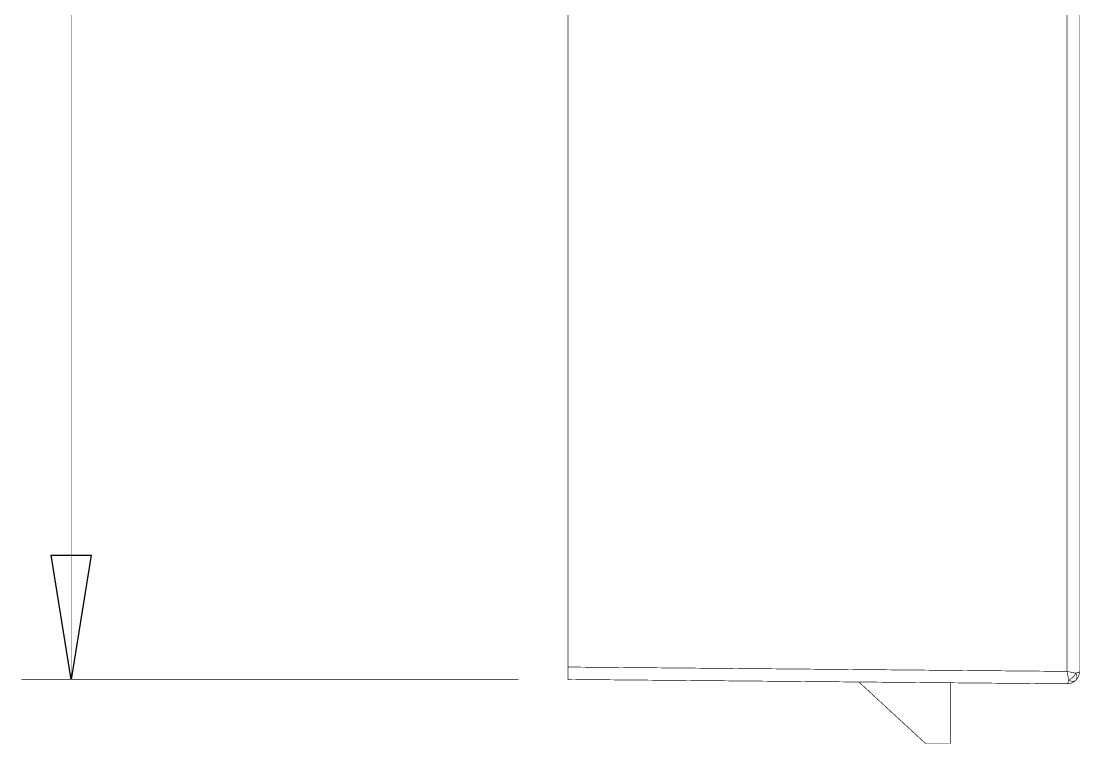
# Model space of a CAD drawing. Header units: inches. Extents: x 0 to 35.2, y -0.7 to 15.9.
# Drawn here: x 27.16 to 27.999, y 2.414 to 2.987 of the extents above; entities that cross this region are included whole.
import ezdxf

# ---------------------------------------------------------------- set-up
doc = ezdxf.new("R2010")
doc.units = ezdxf.units.IN
doc.header["$MEASUREMENT"] = 0
doc.layers.add('Board Outline', color=216, linetype='Continuous')
doc.layers.add('Dimensions', color=6, linetype='Continuous')

msp = doc.modelspace()

# ---------------------------------------------------------------- linework, layer by layer
at = {"layer": 'Board Outline'}
for p, q in [((27.19956, 2.46488), (27.18381, 2.56331)), ((27.18381, 2.56331), (27.21531, 2.56331)), ((27.21531, 2.56331), (27.19956, 2.46488))]:
    msp.add_line(p, q, dxfattribs=at)
for points in [[(27.19956, 2.46488, 0.0005, 0.0005, 0), (27.19956, 5.88694, 0.0005, 0.0005, 0)], [(27.16019, 2.46488, 0.0005, 0.0005, 0), (27.55389, 2.46488, 0.0005, 0.0005, 0)]]:
    msp.add_lwpolyline(points, format="xyseb", dxfattribs=at)
for points in [[(27.16007, 2.46488, 0.00025, 0.00025, 1), (27.16032, 2.46488, 0.00025, 0.00025, 1)], [(27.19944, 2.46488, 0.00025, 0.00025, 1), (27.19969, 2.46488, 0.00025, 0.00025, 1)], [(27.55377, 2.46488, 0.00025, 0.00025, 1), (27.55402, 2.46488, 0.00025, 0.00025, 1)]]:
    msp.add_lwpolyline(points, format="xyseb", close=True, dxfattribs=at)
at = {"layer": 'Dimensions'}
for points in [[(27.59326, 2.47472, 0.0005, 0.0005, 0), (27.59326, 5.8771, 0.0005, 0.0005, 0)], [(27.98885, 2.47127, 0.0005, 0.0005, 0), (27.98885, 3.43402, 0.0005, 0.0005, 0)], [(27.99878, 2.47127, 0.0005, 0.0005, 0), (27.99878, 3.43855, 0.0005, 0.0005, 0)], [(27.59326, 2.46488, 0.0005, 0.0005, 0), (27.59326, 2.47472, 0.0005, 0.0005, 0)], [(27.59326, 2.47472, 0.0005, 0.0005, 0), (27.98885, 2.47127, 0.0005, 0.0005, 0)], [(27.98885, 2.47127, 0.0005, 0.0005, 0), (27.98972, 2.4668, 0.0005, 0.0005, 0)], [(27.98885, 2.47127, 0.0005, 0.0005, 0), (27.99039, 2.47096, 0.0005, 0.0005, 0)], [(27.98972, 2.4668, 0.0005, 0.0005, 0), (27.98998, 2.46548, 0.0005, 0.0005, 0)], [(27.99402, 2.46725, 0.0005, 0.0005, -0.091556), (27.99022, 2.4643, 0.0005, 0.0005, 0)], [(27.99039, 2.47096, 0.0005, 0.0005, 0), (27.99332, 2.47037, 0.0005, 0.0005, 0)], [(27.99332, 2.47037, 0.0005, 0.0005, 0), (27.99583, 2.46987, 0.0005, 0.0005, 0)], [(27.99583, 2.46987, 0.0005, 0.0005, -0.063857), (27.99402, 2.46725, 0.0005, 0.0005, 0)], [(27.99878, 2.47127, 0.0005, 0.0005, -0.198614), (27.99583, 2.46425, 0.0005, 0.0005, 0)], [(27.99685, 2.4701, 0.0005, 0.0005, -0.018119), (27.99583, 2.46987, 0.0005, 0.0005, 0)], [(27.99583, 2.46987, 0.0005, 0.0005, -0.087751), (27.99665, 2.46723, 0.0005, 0.0005, 0)], [(27.99665, 2.46723, 0.0005, 0.0005, -0.058061), (27.99665, 2.46605, 0.0005, 0.0005, 0)], [(27.99767, 2.47037, 0.0005, 0.0005, -0.025843), (27.99685, 2.47011, 0.0005, 0.0005, 0)], [(27.99828, 2.47066, 0.0005, 0.0005, -0.042407), (27.99767, 2.47037, 0.0005, 0.0005, 0)], [(27.99878, 2.47127, 0.0005, 0.0005, -0.254871), (27.99828, 2.47066, 0.0005, 0.0005, 0)], [(27.59326, 2.46488, 0.0005, 0.0005, 0), (27.98885, 2.46143, 0.0005, 0.0005, 0)], [(27.82389, 2.46287, 0.0005, 0.0005, 0), (27.87673, 2.4141, 0.0005, 0.0005, 0)], [(27.89641, 2.4141, 0.0005, 0.0005, 0), (27.89641, 2.46224, 0.0005, 0.0005, 0)], [(27.99583, 2.46425, 0.0005, 0.0005, -0.196428), (27.98885, 2.46143, 0.0005, 0.0005, 0)], [(27.98915, 2.46155, 0.0005, 0.0005, -0.179084), (27.98885, 2.46143, 0.0005, 0.0005, 0)], [(27.98944, 2.46192, 0.0005, 0.0005, -0.082957), (27.98915, 2.46155, 0.0005, 0.0005, 0)], [(27.98972, 2.4625, 0.0005, 0.0005, -0.041723), (27.98944, 2.46192, 0.0005, 0.0005, 0)], [(27.99022, 2.4643, 0.0005, 0.0005, -0.04196), (27.98972, 2.4625, 0.0005, 0.0005, 0)], [(27.98998, 2.46548, 0.0005, 0.0005, 0), (27.99022, 2.4643, 0.0005, 0.0005, 0)], [(27.99402, 2.46343, 0.0005, 0.0005, -0.149148), (27.99022, 2.4643, 0.0005, 0.0005, 0)], [(27.99502, 2.46371, 0.0005, 0.0005, -0.088989), (27.99402, 2.46343, 0.0005, 0.0005, 0)], [(27.99583, 2.46425, 0.0005, 0.0005, -0.049056), (27.99502, 2.46371, 0.0005, 0.0005, 0)], [(27.99638, 2.46505, 0.0005, 0.0005, -0.09411), (27.99583, 2.46425, 0.0005, 0.0005, 0)], [(27.99665, 2.46605, 0.0005, 0.0005, -0.074895), (27.99638, 2.46505, 0.0005, 0.0005, 0)], [(27.87673, 2.4141, 0.0005, 0.0005, 0), (27.89641, 2.4141, 0.0005, 0.0005, 0)]]:
    msp.add_lwpolyline(points, format="xyseb", dxfattribs=at)
for points in [[(27.59314, 2.47472, 0.00025, 0.00025, 1), (27.59339, 2.47472, 0.00025, 0.00025, 1)], [(27.59314, 2.47472, 0.00025, 0.00025, 1), (27.59339, 2.47472, 0.00025, 0.00025, 1)], [(27.59314, 2.47472, 0.00025, 0.00025, 1), (27.59339, 2.47472, 0.00025, 0.00025, 1)], [(27.98872, 2.47127, 0.00025, 0.00025, 1), (27.98897, 2.47127, 0.00025, 0.00025, 1)], [(27.98872, 2.47127, 0.00025, 0.00025, 1), (27.98897, 2.47127, 0.00025, 0.00025, 1)], [(27.98872, 2.47127, 0.00025, 0.00025, 1), (27.98897, 2.47127, 0.00025, 0.00025, 1)], [(27.98872, 2.47127, 0.00025, 0.00025, 1), (27.98897, 2.47127, 0.00025, 0.00025, 1)], [(27.98959, 2.4668, 0.00025, 0.00025, 1), (27.98984, 2.4668, 0.00025, 0.00025, 1)], [(27.98959, 2.4668, 0.00025, 0.00025, 1), (27.98984, 2.4668, 0.00025, 0.00025, 1)], [(27.99026, 2.47096, 0.00025, 0.00025, 1), (27.99051, 2.47096, 0.00025, 0.00025, 1)], [(27.99026, 2.47096, 0.00025, 0.00025, 1), (27.99051, 2.47096, 0.00025, 0.00025, 1)], [(27.9932, 2.47037, 0.00025, 0.00025, 1), (27.99345, 2.47037, 0.00025, 0.00025, 1)], [(27.9932, 2.47037, 0.00025, 0.00025, 1), (27.99345, 2.47037, 0.00025, 0.00025, 1)], [(27.99389, 2.46725, 0.00025, 0.00025, 1), (27.99414, 2.46725, 0.00025, 0.00025, 1)], [(27.99389, 2.46725, 0.00025, 0.00025, 1), (27.99414, 2.46725, 0.00025, 0.00025, 1)], [(27.99571, 2.46987, 0.00025, 0.00025, 1), (27.99596, 2.46987, 0.00025, 0.00025, 1)], [(27.99571, 2.46987, 0.00025, 0.00025, 1), (27.99596, 2.46987, 0.00025, 0.00025, 1)], [(27.99571, 2.46987, 0.00025, 0.00025, 1), (27.99596, 2.46987, 0.00025, 0.00025, 1)], [(27.99571, 2.46987, 0.00025, 0.00025, 1), (27.99596, 2.46987, 0.00025, 0.00025, 1)], [(27.99652, 2.46723, 0.00025, 0.00025, 1), (27.99677, 2.46723, 0.00025, 0.00025, 1)], [(27.99652, 2.46723, 0.00025, 0.00025, 1), (27.99677, 2.46723, 0.00025, 0.00025, 1)], [(27.99673, 2.47011, 0.00025, 0.00025, 1), (27.99698, 2.47011, 0.00025, 0.00025, 1)], [(27.99673, 2.4701, 0.00025, 0.00025, 1), (27.99698, 2.4701, 0.00025, 0.00025, 1)], [(27.99755, 2.47037, 0.00025, 0.00025, 1), (27.9978, 2.47037, 0.00025, 0.00025, 1)], [(27.99755, 2.47037, 0.00025, 0.00025, 1), (27.9978, 2.47037, 0.00025, 0.00025, 1)], [(27.99815, 2.47066, 0.00025, 0.00025, 1), (27.9984, 2.47066, 0.00025, 0.00025, 1)], [(27.99815, 2.47066, 0.00025, 0.00025, 1), (27.9984, 2.47066, 0.00025, 0.00025, 1)], [(27.99865, 2.47127, 0.00025, 0.00025, 1), (27.9989, 2.47127, 0.00025, 0.00025, 1)], [(27.99865, 2.47127, 0.00025, 0.00025, 1), (27.9989, 2.47127, 0.00025, 0.00025, 1)], [(27.99865, 2.47127, 0.00025, 0.00025, 1), (27.9989, 2.47127, 0.00025, 0.00025, 1)], [(27.59314, 2.46488, 0.00025, 0.00025, 1), (27.59339, 2.46488, 0.00025, 0.00025, 1)], [(27.59314, 2.46488, 0.00025, 0.00025, 1), (27.59339, 2.46488, 0.00025, 0.00025, 1)], [(27.82377, 2.46287, 0.00025, 0.00025, 1), (27.82402, 2.46287, 0.00025, 0.00025, 1)], [(27.89629, 2.46224, 0.00025, 0.00025, 1), (27.89654, 2.46224, 0.00025, 0.00025, 1)], [(27.98872, 2.46143, 0.00025, 0.00025, 1), (27.98897, 2.46143, 0.00025, 0.00025, 1)], [(27.98872, 2.46143, 0.00025, 0.00025, 1), (27.98897, 2.46143, 0.00025, 0.00025, 1)], [(27.98872, 2.46143, 0.00025, 0.00025, 1), (27.98897, 2.46143, 0.00025, 0.00025, 1)], [(27.98902, 2.46155, 0.00025, 0.00025, 1), (27.98927, 2.46155, 0.00025, 0.00025, 1)], [(27.98902, 2.46155, 0.00025, 0.00025, 1), (27.98927, 2.46155, 0.00025, 0.00025, 1)], [(27.98931, 2.46192, 0.00025, 0.00025, 1), (27.98956, 2.46192, 0.00025, 0.00025, 1)], [(27.98931, 2.46192, 0.00025, 0.00025, 1), (27.98956, 2.46192, 0.00025, 0.00025, 1)], [(27.98959, 2.4625, 0.00025, 0.00025, 1), (27.98984, 2.4625, 0.00025, 0.00025, 1)], [(27.98959, 2.4625, 0.00025, 0.00025, 1), (27.98984, 2.4625, 0.00025, 0.00025, 1)], [(27.98986, 2.46548, 0.00025, 0.00025, 1), (27.99011, 2.46548, 0.00025, 0.00025, 1)], [(27.98986, 2.46548, 0.00025, 0.00025, 1), (27.99011, 2.46548, 0.00025, 0.00025, 1)], [(27.99009, 2.4643, 0.00025, 0.00025, 1), (27.99034, 2.4643, 0.00025, 0.00025, 1)], [(27.99009, 2.4643, 0.00025, 0.00025, 1), (27.99034, 2.4643, 0.00025, 0.00025, 1)], [(27.99009, 2.4643, 0.00025, 0.00025, 1), (27.99034, 2.4643, 0.00025, 0.00025, 1)], [(27.99009, 2.4643, 0.00025, 0.00025, 1), (27.99034, 2.4643, 0.00025, 0.00025, 1)], [(27.99389, 2.46343, 0.00025, 0.00025, 1), (27.99414, 2.46343, 0.00025, 0.00025, 1)], [(27.99389, 2.46343, 0.00025, 0.00025, 1), (27.99414, 2.46343, 0.00025, 0.00025, 1)], [(27.9949, 2.46371, 0.00025, 0.00025, 1), (27.99515, 2.46371, 0.00025, 0.00025, 1)], [(27.9949, 2.46371, 0.00025, 0.00025, 1), (27.99515, 2.46371, 0.00025, 0.00025, 1)], [(27.99571, 2.46425, 0.00025, 0.00025, 1), (27.99596, 2.46425, 0.00025, 0.00025, 1)], [(27.99571, 2.46425, 0.00025, 0.00025, 1), (27.99596, 2.46425, 0.00025, 0.00025, 1)], [(27.99571, 2.46425, 0.00025, 0.00025, 1), (27.99596, 2.46425, 0.00025, 0.00025, 1)], [(27.99571, 2.46425, 0.00025, 0.00025, 1), (27.99596, 2.46425, 0.00025, 0.00025, 1)], [(27.99625, 2.46505, 0.00025, 0.00025, 1), (27.9965, 2.46505, 0.00025, 0.00025, 1)], [(27.99625, 2.46505, 0.00025, 0.00025, 1), (27.9965, 2.46505, 0.00025, 0.00025, 1)], [(27.99652, 2.46605, 0.00025, 0.00025, 1), (27.99677, 2.46605, 0.00025, 0.00025, 1)], [(27.99652, 2.46605, 0.00025, 0.00025, 1), (27.99677, 2.46605, 0.00025, 0.00025, 1)], [(27.8766, 2.4141, 0.00025, 0.00025, 1), (27.87685, 2.4141, 0.00025, 0.00025, 1)], [(27.8766, 2.4141, 0.00025, 0.00025, 1), (27.87685, 2.4141, 0.00025, 0.00025, 1)], [(27.89629, 2.4141, 0.00025, 0.00025, 1), (27.89654, 2.4141, 0.00025, 0.00025, 1)], [(27.89629, 2.4141, 0.00025, 0.00025, 1), (27.89654, 2.4141, 0.00025, 0.00025, 1)]]:
    msp.add_lwpolyline(points, format="xyseb", close=True, dxfattribs=at)

doc.saveas('drawing.dxf')
